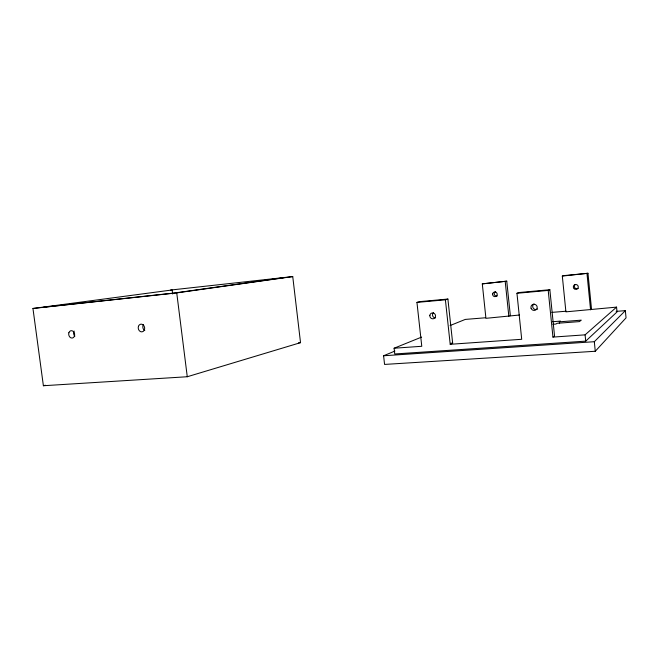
<?xml version="1.0" encoding="UTF-8"?>
<svg xmlns="http://www.w3.org/2000/svg" width="659" height="659" viewBox="0 0 659 659"><rect width="100%" height="100%" fill="white"/><g stroke="black" fill="none" stroke-linecap="round" stroke-linejoin="round"><path stroke-width="0.99" d="M394.914 351.066L383.596 355.761L384.568 364.427L595.266 351.272L626.05 317.852L625.358 310.644L616.165 311.377M383.596 355.761L594.319 341.708L625.358 310.644M421.62 337.087L394.098 348.224L394.741 353.974L585.719 341.14L617.03 311.954L616.56 307.127L565.908 311.847L562.316 276.088L563.47 275.651L587.976 273.271L591.518 309.162M552.95 337.095L554.54 335.95L549.853 289.721L548.214 290.421L552.95 337.095L585.093 334.846L616.56 307.127M559.491 323.61L559.31 321.831L560.405 321.114L552.489 321.724M447.898 299.054L445.393 299.812L450.204 344.295L452.659 343.133L447.898 299.054L419.668 301.633L416.949 302.407L421.776 346.28L394.098 348.224M510.354 315.752L506.755 281.171L482.297 283.864L485.93 318.322L519.465 315.018M562.316 276.088L587.976 273.271M450.097 325.562L465.279 319.417L485.551 317.77M450.204 344.295L521.706 339.286L516.953 293.28L518.855 292.555L549.853 289.721M482.297 283.864L506.755 281.171M172.666 294.005L172.156 289.96L32.95 308.478L43.387 385.729L187.271 376.742L300.529 342.655L292.744 276.582L170.533 290.059M43.387 385.729L45.372 385.235M32.95 308.478L176.736 292.893L292.744 276.582M284.391 277.587L174.503 292.991L43.749 307.176M416.949 302.407L445.393 299.812M516.953 293.28L548.214 290.421M551.847 312.382L566.015 311.237M559.31 321.831L581.304 320.15L579.36 321.608L557.086 323.305L555.941 324.055L552.901 324.286M298.494 342.812L300.529 342.655M450.641 343.273L452.659 343.133M176.736 292.893L187.271 376.742M505.222 281.64L508.855 316.468M585.093 334.846L585.719 341.14M594.319 341.708L595.266 351.272M586.996 273.691L590.571 309.854M497.331 295.932A2.315 2.282 56.4 0 1 494.374 294.565A2.315 2.282 56.4 0 1 495.683 291.608M578.273 288.337A2.463 2.389 2.1 0 1 574.837 287.769A2.463 2.389 2.1 0 1 575.414 284.433M435.599 317.893A2.949 2.817 67.9 0 1 433.597 312.564M537.637 308.997A3.122 3.064 25.1 0 1 533.296 308.239A3.122 3.064 25.1 0 1 533.996 303.956M144.807 330.571A3.855 3.188 78.2 0 1 143.44 324.615M74.862 336.255A3.707 2.949 78.4 0 1 74.17 331.073M531.121 308.387A3.155 3.089 26.3 0 0 536.492 309.343A3.155 3.089 26.3 0 0 534.564 304.285A3.155 3.089 26.3 0 0 531.121 308.387M429.857 315.332A2.974 2.842 68.1 0 0 433.729 318.659A2.974 2.842 68.1 0 0 434.47 313.618A2.974 2.842 68.1 0 0 429.857 315.332M574.211 288.757A2.479 2.414 2.4 0 0 578.231 287.308A2.479 2.414 2.4 0 0 574.92 284.647A2.479 2.414 2.4 0 0 574.211 288.757M492.635 293.922A2.331 2.298 57.2 0 0 495.741 296.501A2.331 2.298 57.2 0 0 496.367 292.538A2.331 2.298 57.2 0 0 492.635 293.922M138.439 326.304A3.888 3.204 78.2 0 0 141.899 331.872A3.888 3.204 78.2 0 0 144 325.875A3.888 3.204 78.2 0 0 138.439 326.304M68.874 332.746A3.74 2.966 78.4 0 0 72.16 338.067A3.74 2.966 78.4 0 0 73.997 332.293A3.74 2.966 78.4 0 0 68.874 332.746"/></g></svg>
